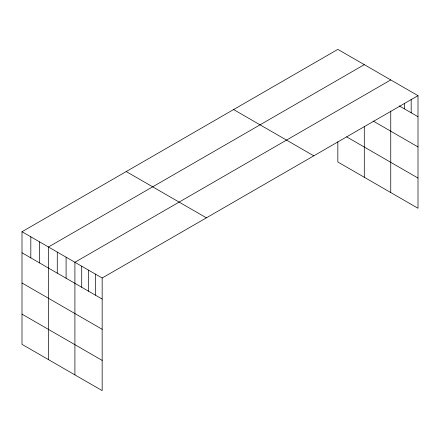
<?xml version="1.0" encoding="UTF-8"?>
<svg xmlns="http://www.w3.org/2000/svg" width="440" height="440" viewBox="0 0 440 440"><rect width="100%" height="100%" fill="white"/><g stroke="black" fill="none" stroke-linecap="round" stroke-linejoin="round"><path stroke-width="0.66" d="M418 95.662L102.163 278.009L102.163 390.621L22 344.339L22 231.726L337.838 49.379L418 95.662L418 208.274L337.838 161.992L337.838 141.851M364.293 64.653L48.455 247L48.455 359.612M390.748 79.926L74.904 262.273L74.904 374.886M399.262 105.897L418 116.716M373.109 121.011L418 146.927M346.659 136.868L418 178.057M233.613 109.555L313.775 155.832M126.225 171.551L206.388 217.833M22 231.726L102.163 278.009M22 252.78L102.163 299.062M22 282.997L102.163 329.28M22 314.127L102.163 360.41M411.186 99.198L411.186 112.783M404.371 103.411L404.371 108.845M390.748 111.051L390.748 192.538M364.293 126.297L364.293 177.265M95.348 274.071L95.348 295.13M88.534 270.138L88.534 291.198M81.719 266.206L81.719 287.26M66.088 257.18L66.088 278.234M57.272 252.093L57.272 273.147M39.633 241.907L39.633 262.966M30.817 236.819L30.817 257.873"/></g></svg>
